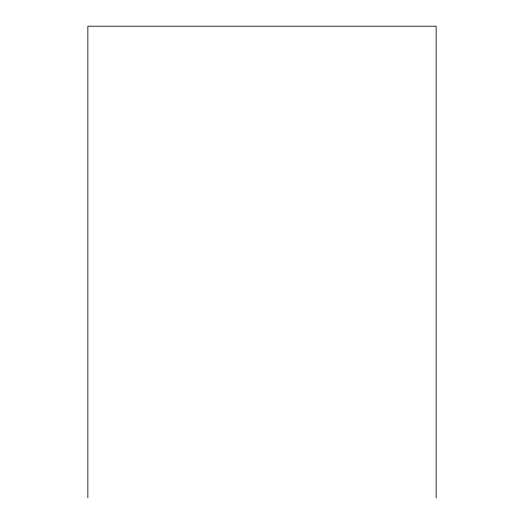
<?xml version="1.0" encoding="UTF-8"?>
<svg xmlns="http://www.w3.org/2000/svg" width="524" height="524" viewBox="0 0 524 524"><rect width="100%" height="100%" fill="white"/><g stroke="black" fill="none" stroke-linecap="round" stroke-linejoin="round"><path stroke-width="0.79" d="M436.145 497.8L436.145 26.2L87.855 26.2L87.855 497.8"/></g></svg>
